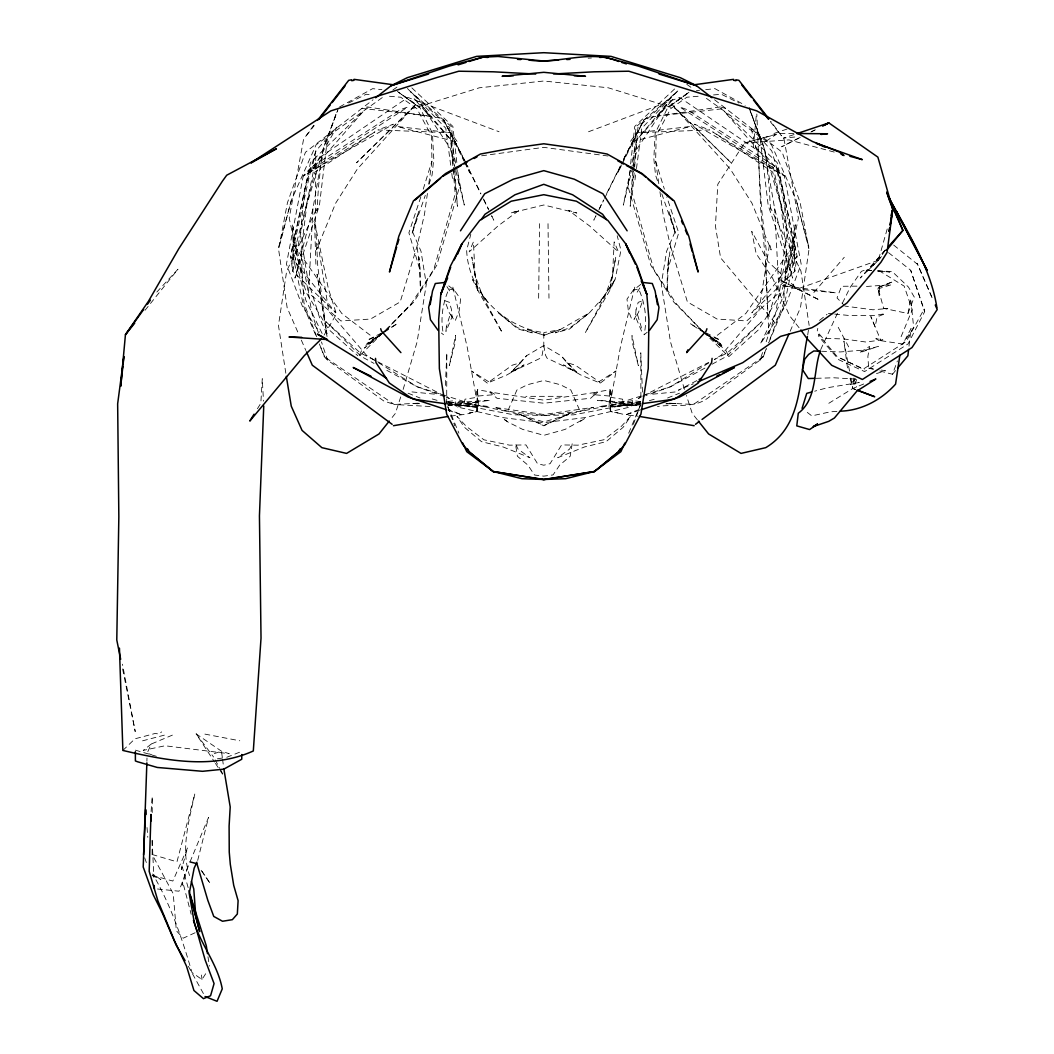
<?xml version="1.0" encoding="UTF-8"?>
<svg xmlns="http://www.w3.org/2000/svg" width="1054" height="1054" viewBox="0 0 1054 1054"><rect width="100%" height="100%" fill="white"/><g stroke="black" fill="none" stroke-linecap="round" stroke-linejoin="round"><path stroke-width="0.75" stroke-dasharray="5 3.75" d="M543.798 345.554L545.445 355.066L547.039 358.123L576.419 372.207L561.084 355.738L543.798 345.554L526.526 355.738L511.19 372.207L540.57 358.123L542.151 355.066L543.798 345.554L543.798 332.59C503.417 327.478 468.213 291.589 466.658 250.299L470.795 234.278M195.122 932.75L183.198 938.205L176.361 930.774L173.212 893.687L152.119 854.491L152.158 839.972M152.224 812.555L152.263 796.442L151.012 812.489M446.685 403.866L446.83 352.787L445.262 388.821M538.634 298.216L539.595 223.685M476.079 396.199L476.685 389.861L477.502 389.743L478.542 406.093L476.909 411.6L469.689 412.918L476.909 411.6L477.502 389.743L491.138 392.088L495.09 394.591L476.079 396.199L467.041 346.292L452.495 285.687M658.816 183.686L655.641 161.104L656.168 135.834L670.647 108.733L686.826 97.231L699.395 96.151M146.901 761.238L146.993 758.01M476.909 411.6L477.502 389.743M285.832 373.221L278.454 325.449L286.688 270.97L317.254 207.414L316.977 210.905L318.479 186.821L322.379 151.117L337.926 109.603L323.578 147.52L312.933 208.718L308.572 292.788L340.929 320.943L370.521 319.059L400.204 301.931L417.055 246.254L424.472 214.331L427.661 191.749M588.54 131.75L679.672 97.455L766.192 156.295L780.698 204.371L786.6 251.748L783.636 303.025L768.55 342.893M611.518 396.199L610.925 389.861L610.108 389.743L609.054 406.093L610.701 411.6L617.921 412.918L610.701 411.6L610.108 389.743L596.472 392.088L592.506 394.591L611.518 396.199L620.556 346.292L635.101 285.687M632.795 170.643L630.2 206.307L633.717 170.629M632.914 169.022L635.984 126.862L676.958 91.777L637.933 127.481L634.706 166.427M634.165 172.922L632.413 194.015L653.823 269.495L676.523 303.974L701.239 329.902L705.1 332.814M753.346 147.376L756.403 114.03M633.876 168.996L636.748 139.8L666.708 104.306L673.466 98.852L636.748 139.8L630.845 168.482M629.91 170.537L628.118 186.887L650.792 265.2L673.835 302.129L701.239 329.902M630.621 164.002L634.745 126.401L675.746 87.89M908.996 346.147L911.051 328.492L902.843 344.052L880.946 340.692L875.808 338.716L882.87 339.796L865.94 342.036L843.99 338.98L822.897 338.255L817.114 331.549L817.799 328.361M316.727 336.753L303.96 303.025L300.996 251.748L306.898 204.371L321.417 156.295L407.938 97.455L499.069 131.75M659.949 191.749L663.124 214.331L670.555 246.254L667.38 270.944L667.05 292.195L668.71 257.255L667.38 270.944L678.71 232.776L666.787 196.927M634.956 179.905L636.247 170.221M636.458 168.6L641.82 128.219L680.186 88.431M640.7 401.6L632.479 400.612L631.728 406.04L630.147 407.015L584.417 417.674L543.798 422.68L503.18 417.674L457.462 407.015L455.881 406.04L455.117 400.612L446.909 401.6M428.794 183.686L431.969 161.104L431.429 135.834L416.949 108.733L400.77 97.231L388.201 96.151M807.693 335.027L808.905 327.043M786.6 251.748L775.349 314.527L765.125 344.921M866.441 286.477L891.631 284.659L877.481 289.02L879.708 286.332L879.194 295.555L877.85 287.61L893.146 281.563L877.85 287.61L883.7 308.374L907.968 313.486L910.735 298.677L913.66 327.346L902.843 344.052M630.516 170.076L623.309 205.122L632.611 167.336M632.993 165.768L637.262 148.456L666.708 104.306L657.841 115.98L646.616 118.14L643.928 119.892L623.296 160.129M312.933 208.718L294.936 278.085L319.428 205.332L327.333 139.523L336.595 112.264M382.273 97.587L316.121 144.793L291.339 200.247L278.77 248.388L287.465 202.631L305.436 152.263L373.024 99.761M291.339 200.247L278.414 248.151L287.162 307.742L298.756 334.263M885.268 250.048L867.587 270.918L878.338 260.285L887.955 226.32M403.142 389.44L417.107 341.891L426.317 284.132L420.994 251.221L412.364 231.419L418.649 211.617L411.851 234.172L425.289 195.359M420.823 196.927L408.899 232.776L420.217 270.944L420.546 292.195L418.886 257.255L420.217 270.944L417.055 246.254M423.247 189.14L431.969 161.104M400.718 396.923L395.395 413.379L390.27 419.808M820.697 349.599L837.548 313.091M428.938 184.437L432.074 175.069L433.774 158.759L432.417 133.173L419.492 106.797L398.781 92.423L419.281 107.429L397.345 91.316M762.569 352.523L760.013 360.125L706.72 398.834C692.425 408.715 673.625 403.84 657.446 406.515M633.401 424.327L640.924 403.866M879.787 370.995L892.514 374.262L897.402 360.916M856.744 379.427L854.254 386.186L853.094 378.294M766.377 348.505L763.228 356.081L760.013 360.125L763.333 356.7L766.232 349.032M907.968 313.486L914.266 297.044L908.429 287.044L892.198 271.563L877.784 270.773M768.893 342.445L784.031 306.055L795.783 250.325L778.682 171.262L776.179 167.085L687.392 109.735L679.764 106.981L778.682 171.262L766.192 156.295M901.104 336.661L912.25 309.784L904.187 286.148L880.024 271.273L877.007 271.036M189.997 861.909L208.534 817.43L197.612 860.696M628.685 433.194L640.305 405.329M508.081 410.322L516.882 390.072L527.277 384.776L543.877 380.441L560.491 384.763L570.886 390.059L579.687 410.322M790.131 331.325L800.447 307.742L809.195 248.151L796.271 200.247L771.475 144.793L705.324 97.587M172.382 735.125L151.289 744.019L147.112 753.175L151.592 754.69M361.509 350.758L358.795 356.66L413.774 302.129L436.817 265.2L459.491 186.887L457.699 170.537M455.394 320.324L459.241 310.719L460.611 299.165L454.34 290.166L446.817 284.422M595.866 215.925L593.824 220.167L595.984 215.793M599.278 208.85L603.375 200.365M598.856 209.97L603.889 199.773M604.601 198.31L620.411 166.255M623.283 160.419L636.932 132.725L690.502 126.48L629.818 142.277L636.932 132.725L709.698 129.932L694.283 124.201L784.347 175.939L801.185 264.146L785.032 306.727L760.329 343.986L781.712 300.364L794.571 249.561L776.179 167.085L784.347 175.939L712.688 131.842L772.687 172.065L795.48 260.206L797.061 256.109L777.141 162.54L724.124 111.184L773.412 167.546L794.821 271.273L751.831 312.814L797.061 256.109L794.821 271.273L794.4 244.146L795.296 224.752L785.494 274.198L794.4 244.146L745.837 313.46L714.085 337.754L720.159 340.06L703.624 331.536M621.465 165.478L617.842 172.843L622.176 161.67M622.189 164.016L643.928 119.892L622.927 160.234M842.462 303.078L850.196 287.334L861.447 271.313L864.978 270.074L871.381 270.43M606.775 193.29L620.424 165.886M324.079 335.093L336.437 314.039L328.334 288.48L314.527 221.419L315.976 266.886M257.44 408.702L260.839 403.208L262.275 378.702L263.487 401.152M637.156 292.169L640.661 286.648M152.145 875.545L160.893 879.563L152.619 874.003C170.682 904.53 182.131 938.574 191.986 972.499L201.946 979.509L207.058 971.604M483.378 296.293L487.989 302.841L472.535 279.573L477.91 290.614L471.836 257.071L475.064 275.199L482.758 296.661L502.297 332.642L477.91 290.614L475.064 275.199L473.43 241.84L469.175 251.893L498.12 225.872L519.121 210.299L510.795 213.027L543.798 204.99L576.801 213.027L568.488 210.299L589.489 225.872L618.434 251.893L614.166 241.84L612.545 275.199L609.686 290.614L615.773 257.071L612.545 275.199L604.851 296.661L585.313 332.642L609.686 290.614L615.075 279.573L599.621 302.841L615.075 279.573L620.951 250.299L617.196 235.727M386.541 329.718L411.086 303.974L433.774 269.495L455.196 194.015L449.676 127.481L410.652 91.777L451.613 126.862L454.458 165.781M640.779 284.422L633.256 290.166L626.998 299.165L628.368 310.719L632.216 320.324M885.413 249.93L860.248 277.992L878.338 260.285L885.413 250.088M306.306 135.742L314.25 125.545M313.71 125.281L303.552 139.299L289.204 218.165L302.775 281.418L306.622 293.236L328.729 329.441L357.833 355.765M145.017 310.298L177.968 269.231L155.307 293.684M879.365 259.047L881.407 256.557M892.514 374.262L895.584 370.573M321.417 156.295L308.927 171.262L291.826 250.325L303.578 306.055L316.819 337.886M488.569 381.68L471.533 371.008L487.343 383.129L512.284 365.185L520.663 362.642L526.526 355.738M813.846 292.525L844.267 257.281M604.219 296.293L589.331 312.906L569.503 329.072L555.432 332.8L570.227 327.636L589.331 312.906L560.135 329.625L543.798 335.356L527.474 329.625L543.798 335.185L560.135 329.625L543.798 332.59M386.37 329.902L411.086 303.974M520.663 362.642L511.19 372.207L524.049 364.895L506.869 374.974L487.343 383.129M855.44 378.992L849.682 384.644L859.247 382.497L827.364 387.74L814.676 391.192M819.511 320.429L827.034 314.329M122.87 750.448L134.912 738.828L155.175 733.452L159.141 734.071L161.605 731.884M703.44 331.997L728.801 356.66L758.867 329.441L780.988 293.236L784.822 281.418L798.392 218.165L784.057 139.299L770.896 121.421M380.402 334.829L364.421 348.097L380.27 334.961M647.288 332.168L644.034 334.777C647.512 319.507 645.035 303.144 638.671 288.954L633.256 290.166M151.289 744.019L143.225 750.395L165.03 745.771L229.205 753.715L221.472 751.199L196.149 733.874L214.568 762.042M566.947 362.642L576.419 372.207L563.547 364.895L580.728 374.974L600.253 383.129L616.063 371.008L599.028 381.68L575.326 365.185L566.947 362.642L561.084 355.738M383.788 331.839L365.778 345.396L380.876 334.144M382.128 333.196L387.161 329.441L384.631 331.233M688.96 92.265L668.315 107.429L688.829 92.423L668.117 106.797L655.18 133.173L653.836 158.759L655.535 175.069L658.144 182.882M392.865 90.025L399.479 85.308M383.366 332.115L366.911 343.709L382.905 333.156M763.333 356.7L693.387 404.472L669.409 403.181M580.464 421.31L584.68 418.517L565.023 429.426L543.877 435.328L522.744 429.426L507.949 422.048L502.903 418.517L507.066 421.31M384.236 332.273L397.556 323.486L382.628 332.339M708.828 362.892L670.449 386.778L645.878 395.658M828.813 403.287L852.778 388.491L864.32 383.748M381.271 333.143L367.451 340.06L373.524 337.754L341.773 313.46L293.21 244.146L292.301 224.752L302.116 274.198L293.21 244.146L292.775 271.273L335.765 312.814L290.535 256.109L310.469 162.54L363.485 111.184L314.197 167.546L292.775 271.273L290.535 256.109L292.129 260.206L314.909 172.065L374.921 131.842L303.262 175.939L286.424 264.146L302.577 306.727L319.336 332.01M339.586 106.928L372.642 88.655L381.904 89.656M704.955 368.083L670.449 386.778L609.054 406.093L611.794 406.976L640.41 403.221M712.148 364.183L726.522 356.397L761.423 321.826L727.484 352.8L714.309 359.533L721.16 355.211L758.801 311.352L769.657 243.777L771.12 249.917L751.924 203.132L730.29 169.062L671.108 103.687L731.094 162.79L675.522 108.707L608.237 87.785L543.798 81.013L479.372 87.785L412.074 108.707L356.502 162.79L416.501 103.687L357.319 169.062L335.686 203.132L316.49 249.917L317.939 243.777L328.808 311.338L366.449 355.211L377.411 362.036M696.813 380.626L678.394 390.217L693.348 383.814M641.135 396.936L638.21 398.438L644.35 396.212M642.597 396.185L708.459 362.523M800.223 137.376L781.62 146.783L799.195 137.942M811.672 131.579L814.531 130.143M810.921 132.04L816.771 129.089M348.676 103.002L366.212 94.267L372.497 94.807M639.119 409.453L625.654 414.881L615.049 412.325M667.564 398.004L679.527 393.182M226.755 757.286L241.748 751.37M878.338 260.285L797.364 289.033L782.055 285.502L836.296 292.893L797.364 289.033L779.578 279.573L819.59 300.074L797.364 289.033L768.195 261.8L751.726 231.327L756.14 253.553L772.622 278.203L789.696 315.871L799.841 328.716M773.979 133.476L787.154 129.023M794.07 134.569L783.491 138.114L798.168 136.677M214.331 753.597L221.472 751.199L222.328 757.536M639.554 410.283L625.654 414.881L637.815 416.172M876.48 373.577L885.505 370.731L880.907 370.02M472.561 412.325L466.435 414.209L449.794 416.172M457.462 407.015L463.826 405.092L465.038 399.176L477.396 397.292M649.369 400.665L655.351 398.965M142.567 740.83L164.464 735.112M632.479 400.612L583.178 410.902L543.798 415.46L513.812 414.815L445.42 401.772L488.872 406.501L447.91 404.907M640.068 404.13L611.86 406.739L637.42 404.077M217.374 758.814L223.632 757.8M447.99 405.724L490.294 400.296L446.593 403.155M481.638 155.794L543.798 147.349L609.225 156.176M696.43 90.644L699.513 90.315M705.693 89.656L714.955 88.655L745.152 105.347M652.716 394.17L675.614 391.917M713.545 94.939L721.397 94.267L738.92 103.002M836.902 411.376L830.368 411.824L811.791 415.882L804.505 410.256M588.158 58.194L591.439 57.983M418.201 403.181L394.209 404.472L383.775 400.981L327.596 360.125L324.276 356.7L319.625 344.421M639.699 404.907L598.738 406.501L640.568 401.956L573.798 414.815L543.798 415.46L504.431 410.902L455.117 400.612M665.917 403.893L675.746 403.524L666.352 403.616M816.257 378.307L833.793 377.78L855.743 379.084M561.901 396.33L525.801 396.344M793.754 133.489L779.288 133.357L744.546 142.988L717.8 184.266L715.429 226.057L720.593 257.822L776.495 324.645M419.69 403.603L411.864 403.524L420.059 403.84M883.7 308.374L887.784 308.493L872.976 309.797L844.873 306.082M856.968 286.148L841.54 286.28L837.047 297.953L843.767 304.922M821.567 351.259L840.262 351.944L866.217 349.928L878.404 346.318L859.3 352.774L869.603 346.397L867.864 356.555L868.667 368.123L873.437 369.348M430.151 406.515L394.209 404.472L324.276 356.7M641.003 403.155L597.315 400.296L639.607 405.724M880.024 271.273L889.839 271.998L877.402 271.036M871.184 270.562L864.978 270.074L870.986 270.562M828.365 313.446L833.082 313.908M834.663 314.066L850.394 315.62L874.688 315.541L885.202 313.644L877.099 316.938L875.11 326.859L870.828 316.516L880.946 340.692M411.995 391.917L434.88 394.17M157.468 888.996L179.009 891.21L188.692 864.399L182.223 885.176L182.698 881.763L191.182 914.319M447.199 403.221L475.749 406.739L453.721 405.355L446 403.827M450.19 404.077L475.802 406.976L478.542 406.093L417.16 386.778L384.091 368.86M868.667 368.123L873.252 368.834M610.213 397.292L622.571 399.176L623.77 405.092L630.147 407.015M204.911 734.111L239.759 740.778M454.34 290.166L448.938 288.954C442.575 303.144 440.098 319.507 443.576 334.777L441.402 333.038M834.228 152.066L788.985 139.892L744.546 142.988L776.126 134.451L757.642 146.849L761.62 209.14L766.996 257.005M152.277 875.321L172.83 881.052L187.704 847.469L181.433 869.524L181.591 864.517L188.561 889.115M432.245 398.965L438.227 400.665M135.347 750.145L156.361 756.298M152.119 854.491L176.967 861.829L194.806 793.912C189.114 820.434 180.537 848.733 189.575 875.571M448.055 410.283L461.955 414.881L448.477 409.453M444.788 396.765L417.16 386.778L378.781 362.892M446.329 397.332L449.399 398.438L360.112 352.8L326.173 321.826L361.087 356.397L374.025 363.406M855.808 389.611L852.778 388.491L849.392 375.817M855.69 389.585L852.778 388.491L850.71 377.437M408.069 393.182L420.045 398.004M840.855 358.4L864.583 369.941M702.267 330.732L690.041 323.486L704.704 333.156M706.035 334.039L720.699 343.709L706.773 333.907M686.813 84.36L692.096 88.141M706.733 334.144L721.819 345.396L706.391 333.775M714.572 99.761L782.173 152.263L800.144 202.631L808.84 248.388L796.271 200.247M888.535 252.657L910.682 270.246L924.687 311.628L908.034 343.947L864.596 371.588L838.905 359.796L818.813 336.674L818.378 334.276L837.429 356.898L863.542 368.94L906.15 341.562L924.239 308.954L924.687 311.628L910.682 270.246M893.687 245.095L917.652 264.435L932.645 299.007L917.099 263.316L917.652 264.435M703.677 331.931L723.176 348.097L703.519 331.76M411.864 87.89L452.864 126.401L456.975 164.002M407.424 88.431L445.776 128.219L450.928 166.98M599.028 381.68L600.253 383.129M697.34 419.808L692.214 413.379L686.404 395.421M770.382 121.724L781.291 135.742M196.149 733.874L213.593 757.022M201.143 870.301L210.352 883.713L201.393 870.327M215.451 763.386L222.473 774.11M446.949 286.648L450.453 292.169M188.297 966.215L204.278 995.147M215.135 759.842L219.733 768.287M220.497 769.697L222.802 773.913M838.22 327.307L848.668 346.871M466.171 163.12L443.668 119.892L440.994 118.14L367.372 106.928L361.904 108.404L429.755 115.98L420.889 104.306L414.13 98.852L450.862 139.8L456.105 165.294M464.313 160.129L443.668 119.892L463.971 161.078M465.025 161.565L480.822 193.29M464.327 160.419L450.677 132.725L397.108 126.48L457.792 142.277L450.677 132.725L377.912 129.932L393.313 124.201L303.262 175.939L311.431 167.085L400.217 109.735L407.845 106.981L308.927 171.262L311.431 167.085L293.038 249.561L305.884 300.364L322.998 335.264M465.038 161.881L480.848 193.936M483.72 199.773L488.753 209.97M491.625 215.793L493.773 220.167L491.731 215.925M464.695 162.54L469.768 172.843L467.673 165.992M483.549 198.942L488.318 208.85M726.101 350.758L728.801 356.66M326.885 333.854L319.705 318.071L307.939 280.114L300.416 234.317L304.659 190.036L315.778 151.038L336.779 127.191L311.325 171.802L315.778 151.038L315.489 221.327L317.781 266.622L326.885 333.854L317.07 274.185L327.517 339.572M301.339 340.165L305.858 350.468M447.91 406.804L458.925 433.194M319.336 343.96L324.382 356.081L327.596 360.125L321.457 341.891M749.144 108.101L764.031 147.52L774.677 208.718L792.674 278.085L768.182 205.332L760.277 139.523L749.46 107.732M447.752 406.791L454.735 425.79M750.211 111.092L765.23 151.117L769.13 186.821L770.619 210.905L770.355 207.414L800.921 270.97L809.156 325.449M144.688 857.824L147.415 865.584M318.387 332.761L312.248 314.527L300.996 251.748M661.793 193.804L675.759 234.172L668.961 211.617L675.245 231.419L666.615 251.221L661.28 284.132L670.489 341.891L684.468 389.44M655.641 161.104L664.363 189.14M670.555 246.254L687.406 301.931L717.089 319.059L746.667 320.943L779.038 292.788L774.677 208.718M853.885 378.043L856.467 387.147M758.801 158.601L750.83 127.191L771.831 151.038L782.938 190.036L787.193 234.317L779.67 280.114L767.892 318.071L765.599 261.721L760.698 209.219L756.838 114.043M455.381 168.917L450.348 148.456L420.889 104.306L450.862 139.8L453.418 165.755M455.776 170.484L464.3 205.122L456.422 166.888M122.607 668.934L135.228 731.608L122.475 664.191M849.524 371.127L843.911 341.153L847.693 369.493M207.967 956.755L209.39 966.096M222.539 759.13L223.606 767.048M451.784 173.449L452.653 179.905M453.576 167.375L457.41 206.307L454.577 167.402M201.525 975.016L201.946 979.509M147.033 827.522L147.784 837.324M152.158 840.249L153.858 877.389M765.599 261.721L768.814 333.934M642.479 392.101L640.779 352.787L640.911 400.678M610.108 389.743L610.701 411.6M548.014 223.685L548.976 298.203M455.605 335.541L455.42 341.852L449.294 365.514L455.605 335.541M636.036 309.85L635.496 316.793L641.675 331.43L641.24 326.938L637.235 313.697L634.021 319.362L638.381 312.643L642.756 300.719L638.197 302.314L636.036 309.85M446.356 326.938L445.934 331.43L452.113 316.793L451.573 309.85L449.399 302.314L444.854 300.719L449.215 312.643L453.576 319.362L450.374 313.697L446.356 326.938M572.177 443.787L570.214 456.25L559.74 465.064L553.073 474.906L543.798 476.144L534.523 475.025L527.856 465.064L517.395 456.25L515.446 443.787L518.015 449.07L529.898 457.713L503.153 446.975L481.507 441.666L464.419 427.278L456.922 416.225L466.303 426.369L483.905 439.795L509.635 445.17L525.972 444.92L537.527 463.681L543.798 465.209L550.083 463.681L561.624 444.92L577.961 445.17L603.705 439.795L621.307 426.369L630.687 416.225L623.177 427.278L606.103 441.666L584.443 446.975L557.711 457.713L569.595 449.07L572.177 443.787M476.843 401.258L475.683 404.025L473.378 404.855L453.721 405.355L474.577 402.351L476.843 401.258M594.14 395.079L590.662 398.267L543.798 403.208L496.948 398.267L489.623 392.022L543.798 400.151L597.987 392.022L594.14 395.079M570.082 413.221L543.838 425.816L517.619 413.221L543.877 425.5L570.082 413.221M593.376 407.331L543.798 421.916L494.234 407.331L543.798 414.499L593.376 407.331M720.238 106.928L657.841 115.98L725.705 108.404L720.238 106.928M633.889 405.355L614.232 404.855L611.926 404.025L610.767 401.258L613.033 402.351L633.889 405.355M532.178 332.8L518.107 329.072L498.278 312.906L517.369 327.636L532.178 332.8M638.316 365.514L632.176 341.852L632.005 335.541L638.316 365.514"/><path stroke-width="1.5" d="M146.862 762.846L143.212 867.02L153.212 894.701L162.5 913.357L176.189 945.174L185.069 960.616M263.75 405.974L259.442 515.88L261.023 638.144L253.316 750.962C211.933 769.736 165.346 760.342 122.87 750.448L119.445 648.131M143.594 854.728L145.636 809.551L146.019 814.452M122.844 366.687L120.709 386.278L125.439 334.698L148.403 301.352L178.811 248.678L222.434 181.13L226.702 175.227L276.372 148.785L251.234 162.896M123.199 363.419L123.898 356.898M712.082 358.373L711.634 362.602L698.275 383.01L678.354 396.673L674.125 399.176L643.151 403.524M908.627 349.361L907.876 355.791L897.639 368.109M797.101 133.555L828.852 122.896L877.877 157.125L892.764 209.338L887.046 252.433L880.933 262.235L846.968 302.933L816.481 325.08L811.804 327.781L780.579 336.371L742.714 362.695L697.84 381.891M123.845 356.766L117.653 403.801L118.838 516.829L116.783 640.002L120.67 659.29M899.892 355.106L895.571 384.13C881.605 399.743 861.316 410.757 840.157 411.152M807.443 336.621C798.998 375.132 804.386 424.393 765.731 447.66L741.028 453.404L708.604 433.958L698.354 421.099M889.128 231.221L889.642 228.02M890.156 224.818L892.474 210.431M889.141 231.445L889.668 228.283M890.182 225.121L892.764 209.338L886.677 192.342M430.164 304.646L432.496 291.036L435.315 283.513L444.314 282.512M431.402 296.095L428.649 307.491L430.44 319.731L438.148 330.416M891.012 215.503L892.764 209.338M396.673 247.084L389.479 272.024L398.834 236.201L413.379 200.958L445.539 173.567L480.453 154.042L510.386 148.456L543.798 143.779L577.223 148.456L607.144 154.042L642.07 173.567L674.217 200.958L688.776 236.201L698.13 272.024L693.189 254.87M397.569 243.961L398.913 239.284M802.081 408.372L806.745 393.353L811.501 392.062M820.249 350.995C813.029 371.456 817.535 398.847 798.286 413.26L796.771 425.869L809.591 429.558L817.561 424.143M706.918 328.743L706.154 331.061L686.681 352.616L687.854 349.888M447.634 277.953L440.796 294.303L438.675 319.481L439.36 368.623L446.672 414.13L462.719 444.472L469.135 451.784L493.022 471.481L521.98 478.7L543.798 479.478L565.629 478.7L594.588 471.481L618.474 451.784L624.89 444.472L640.924 414.13L648.236 368.623L648.921 319.481L646.813 294.303L637.13 266.016L625.654 243.764L607.855 220.391L576.393 201.209L543.798 194.7L511.203 201.209L479.741 220.391L461.942 243.764L450.48 266.016L440.796 294.303L450.69 267.229M457.594 254.172L461.942 243.764L454.208 259.903M788.84 334.263L775.309 365.211L702.03 419.452M624.864 443.049L620.859 451.665L595.167 470.888L618.474 451.784L620.042 448.925M196.927 862.185L194.16 868.127L189.219 893.489L194.186 921.802L205.148 959.944L214.067 983.58L210.563 995.766L203.462 998.652L193.936 990.51L186.479 966.083L174.437 940.748L157.889 900.801L149.181 871.315L150.959 814.426L151.262 820.882M254.054 414.182L249.811 421.047L304.29 355.633L321.299 339.006M460.479 230.826L484.708 193.752L513.298 179.206L543.798 170.643L574.311 179.206L602.901 193.752L627.13 230.826M481.204 219.601L484.998 214.265L514.971 194.779L543.798 184.318L572.625 194.779L602.611 214.265L606.393 219.601M143.673 309.454L125.439 334.698L134.714 323.143M147.52 304.145L150.393 300.153M649.448 330.416L657.169 319.731L658.961 307.491L656.207 296.095M319.204 119.168L330.126 105.15M332.102 102.594L345.001 86.02M317.702 120.143L348.703 80.328L351.707 79.788M389.242 421.099L379.005 433.958L346.582 453.404L321.865 447.66L302.05 430.388L291.26 406.172L286.319 376.397M886.533 250.325L902.909 230.418L886.743 192.276M888.693 246.28L902.909 230.418L889.365 199.746M415.197 199.917L440.572 178.245M442.983 176.176L461.178 165.531M375.632 97.745L391.232 85.624L407.239 77.706L476.606 56.376L543.798 52.7L610.991 56.376L680.37 77.706L696.378 85.624L711.977 97.745M695.482 424.301L699.408 421.389M251.168 162.698L330.916 110.854L437.16 77.443L458.78 71.211L493.509 71.804L535.696 74.057M817.364 424.024L813.201 426.62L828.747 421.337L834.399 418.016L856.968 391.008L875.861 379.005L870.09 381.377M464.037 163.976L466.909 162.408M474.076 158.508L476.948 156.954M699.105 379.48L701.068 378.412M824.557 125.07L828.852 122.896L822.634 126.151M716.667 376.173L719.619 374.723M722.583 373.274L734.414 367.49L679.698 396.989L641.096 409.769M428.57 74.043L391.232 85.624L449.386 66.059L483.022 57.14L498.028 56.468L543.798 61.04L558.594 60.091M458.121 64.874L465.908 62.449M469.017 61.488L483.022 57.14L487.949 57.456M351.72 80.723L353.973 80.315M393.445 425.711L448.253 416.409M693.927 84.807L733.597 79.34M821 134.425L827.522 133.779L796.969 133.515M566.802 59.564L570.082 59.353M599.66 57.456L604.588 57.14L638.223 66.059L696.378 85.624L659.04 74.043M553.534 73.978L594.087 71.804L628.83 71.211L756.693 110.854L812.555 141.539L839.327 152.053L844.004 155.531L841.092 154.253M513.338 75.809L502.112 76.296L543.798 72.318L585.497 76.296L574.272 75.809M814.663 378.36L808.286 378.544L802.529 369.743L804.676 359.256L808.616 354.434L813.78 350.982L820.012 351.206M301.734 337.346L288.994 337.003L327.517 339.572L317.452 334.105L354.447 356.871L386.541 378.412M517.514 59.353L520.808 59.564M529.016 60.091C558.818 64.544 589.805 49.024 618.593 61.488M643.296 282.512L652.294 283.513L655.114 291.036L657.446 304.646M354.012 79.34L393.669 84.807M639.343 416.409L694.164 425.711M735.903 79.788L738.907 80.328L768.906 118.852M733.624 80.315L735.89 80.723M446 403.827L413.484 399.176L409.255 396.673L389.334 383.01L375.975 362.602L375.514 358.373M189.997 861.909L196.545 863.582M849.827 156.269L862.304 159.628L816.336 143.304L825.071 147.165M621.702 62.449L626.366 63.899M446.514 409.769L407.911 396.989L353.195 367.49L370.942 376.173M857.152 390.138L874.688 396.726L858.773 390.718M205.043 996.517L217.045 1001.3L222.249 988.85C217.743 964.186 200.471 944.279 193.435 920.353M617.828 160.854L623.56 163.976M626.432 165.531L642.202 174.108L645.825 177.204M392.128 424.301L312.3 365.211L306.503 351.944M648.236 179.272L672.399 199.917M400.915 352.616L381.456 331.061L380.692 328.743M800.856 329.994L807.14 338.782L831.725 365.316L862.409 379.466L911.973 347.583L937.217 309.533L935.254 305.014M741.608 84.742L751.528 97.495M753.518 100.051L768.392 119.168M467.568 448.925L469.135 451.784L492.442 470.888L466.751 451.665L462.746 443.049M914.595 245.556L896.229 211.05L927.204 270.456L887.679 195.319C906.848 231.551 930.471 266.425 936.914 307.742M635.509 264.304L625.654 243.764L629.396 252.683M636.906 267.229L646.813 294.303L641.214 280.931M681.503 221.024L682.794 224.041M685.39 230.075L687.34 234.607M191.433 881.526L193.778 888.957L195.833 916.993M690.041 243.961L692.28 251.761M196.914 863.634L207.822 900.327L213.751 916.427L222.513 921.249L232.354 919.681L237.334 914.016L238.112 900.669L233.711 885.347L230.312 864.359L229.245 852.106L229.1 826.072L230.207 806.956L223.817 768.629M188.995 890.643L199.693 931.67L190.3 895.254L206.307 945.86L207.493 953.646M154.24 885.452L154.385 888.68M135.36 751.686L135.399 760.935L137.402 761.713L157.27 767.457L202.526 771.304L223.764 769.17L241.761 759.236L241.761 754.519M594.588 471.481L543.798 479.662L493.022 471.481L543.798 479.478L594.588 471.481"/></g></svg>
